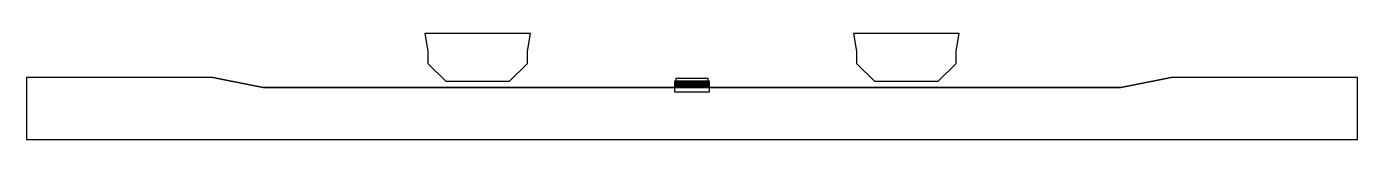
# Model space of a CAD drawing. Header units: metres. Extents: x -322 to 322, y -42 to 10.
import ezdxf

# ---------------------------------------------------------------- set-up
doc = ezdxf.new("R2010")
doc.units = ezdxf.units.M

msp = doc.modelspace()

# ---------------------------------------------------------------- linework, layer by layer
at = {"layer": 'BLINDING'}
for p, q in [((8.435, -14.56602), (-8.435, -14.56602)), ((-8.435, -14.56602), (-8.435, -15.36602)), ((-8.435, -15.36602), (8.435, -15.36602)), ((8.435, -15.36602), (8.435, -14.56602))]:
    msp.add_line(p, q, dxfattribs=at)
at = {"layer": 'CONCRETE'}
for p, q in [((8.435, -15.66602), (-8.435, -15.66602)), ((-8.435, -15.66602), (-8.435, -15.96602)), ((-8.435, -15.96602), (8.435, -15.96602)), ((8.435, -15.96602), (8.435, -15.66602))]:
    msp.add_line(p, q, dxfattribs=at)
at = {"layer": 'CORE'}
for p, q in [((8.435, -13.3), (-8.435, -13.3)), ((-8.435, -13.3), (-8.435, -13.66602)), ((-8.435, -13.66602), (8.435, -13.66602)), ((8.435, -13.66602), (8.435, -13.3))]:
    msp.add_line(p, q, dxfattribs=at)
at = {"layer": 'GRANULAR'}
for p, q in [((8.435, -13.66602), (-8.435, -13.66602)), ((-8.435, -13.66602), (-8.435, -14.56602)), ((-8.435, -14.56602), (8.435, -14.56602)), ((8.435, -14.56602), (8.435, -13.66602))]:
    msp.add_line(p, q, dxfattribs=at)
at = {"layer": 'LINES'}
for p, q in [((-231.590099, -11.5), (-207.26, -16.36602)), ((207.26, -16.36602), (231.590099, -11.5)), ((-207.26, -16.36602), (207.26, -16.36602)), ((-8.435, -16.36602), (8.435, -16.36602))]:
    msp.add_line(p, q, dxfattribs=at)
at = {"layer": 'PAVEMENT'}
for p, q in [((-129.176, 9.876), (-127.73, 1.2)), ((-78.084, 9.876), (-129.176, 9.876)), ((-79.53, 1.2), (-78.084, 9.876)), ((78.084, 9.876), (79.53, 1.2)), ((129.176, 9.876), (78.084, 9.876)), ((127.73, 1.2), (129.176, 9.876)), ((-127.73, 1.2), (-127.73, -4.624)), ((-79.53, -4.624), (-79.53, 1.2)), ((79.53, 1.2), (79.53, -4.624)), ((127.73, -4.624), (127.73, 1.2)), ((-127.73, -4.624), (-119.054, -13.3)), ((-88.206, -13.3), (-79.53, -4.624)), ((79.53, -4.624), (88.206, -13.3)), ((119.054, -13.3), (127.73, -4.624)), ((7.7602, -12), (-7.7602, -12)), ((-7.7602, -12), (-7.7602, -13.3)), ((7.7602, -13.3), (7.7602, -12)), ((-119.054, -13.3), (-88.206, -13.3)), ((-7.7602, -13.3), (7.7602, -13.3)), ((88.206, -13.3), (119.054, -13.3))]:
    msp.add_line(p, q, dxfattribs=at)
at = {"layer": 'REINFORCED'}
for p, q in [((8.435, -15.96602), (-8.435, -15.96602)), ((-8.435, -15.96602), (-8.435, -16.16602)), ((-8.435, -16.16602), (8.435, -16.16602)), ((8.435, -16.16602), (8.435, -15.96602))]:
    msp.add_line(p, q, dxfattribs=at)
at = {"layer": 'ROCK_FILL'}
for p, q in [((8.435, -15.36602), (-8.435, -15.36602)), ((-8.435, -15.36602), (-8.435, -15.66602)), ((-8.435, -15.66602), (8.435, -15.66602)), ((8.435, -15.66602), (8.435, -15.36602))]:
    msp.add_line(p, q, dxfattribs=at)
at = {"layer": 'SUBGRADE'}
for p, q in [((-231.590099, -11.5), (-321.590099, -11.5)), ((-321.590099, -11.5), (-321.590099, -41.5)), ((-207.26, -16.36602), (-231.590099, -11.5)), ((231.590099, -11.5), (207.26, -16.36602)), ((321.590099, -11.5), (231.590099, -11.5)), ((321.590099, -41.5), (321.590099, -11.5)), ((207.26, -16.36602), (-207.26, -16.36602)), ((8.435, -16.16602), (-8.435, -16.16602)), ((-8.435, -16.16602), (-8.435, -16.36602)), ((-8.435, -16.36602), (8.435, -16.36602)), ((8.435, -16.36602), (-8.435, -16.36602)), ((-8.435, -16.36602), (-8.435, -18.36602)), ((-8.435, -18.36602), (8.435, -18.36602)), ((8.435, -16.36602), (8.435, -16.16602)), ((8.435, -18.36602), (8.435, -16.36602)), ((-321.590099, -41.5), (321.590099, -41.5))]:
    msp.add_line(p, q, dxfattribs=at)

doc.saveas('drawing.dxf')
